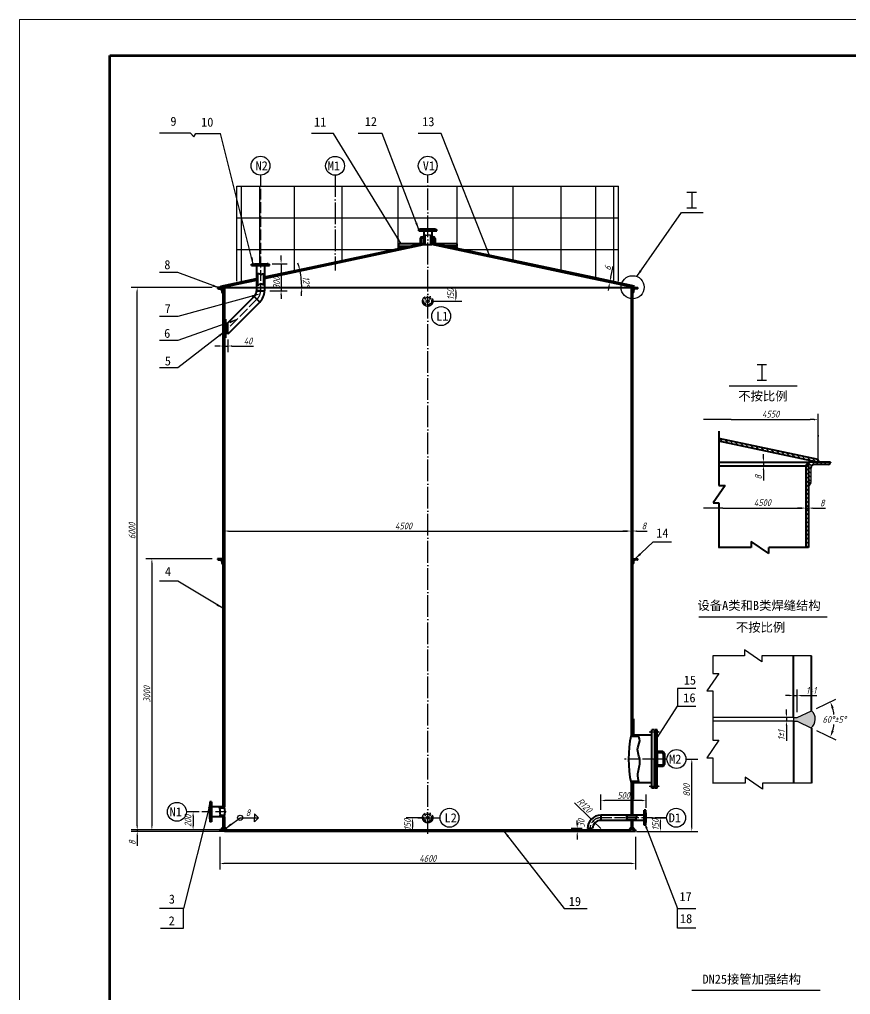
# Model space of a CAD drawing. Header units: millimetres. Extents: x -636 to 32964, y -4723 to 19037.
# Drawn here: x -636 to 8559, y 8249 to 19037 of the extents above; entities that cross this region are included whole.
import ezdxf

# ---------------------------------------------------------------- set-up
doc = ezdxf.new("R2010")
doc.units = ezdxf.units.MM
doc.header["$LTSCALE"] = 10
doc.linetypes.add('ACAD_ISO04W100', pattern=[30, 24, -3, 0, -3])
doc.linetypes.add('ACAD_ISO05W100', pattern=[33, 24, -3, 0, -3, 0, -3])
for name, color, linetype in [('双点画线', 6, 'ACAD_ISO05W100'), ('标注', 8, 'Continuous'), ('点画线', 1, 'ACAD_ISO04W100')]:
    doc.layers.add(name, color=color, linetype=linetype)
for name, color, linetype, lineweight in [('图纸内框', 6, 'Continuous', 90), ('图纸外框', 7, 'Continuous', 15), ('点划线', 1, 'ACAD_ISO04W100', 25), ('粗实线', 4, 'Continuous', 40)]:
    doc.layers.add(name, color=color, linetype=linetype, lineweight=lineweight)
doc.styles.add('GB', font='gbeitc.shx', dxfattribs={"bigfont": 'gbcbig.shx'})
doc.styles.get("Standard").update_dxf_attribs({"font": 'SimSun.ttf'})
doc.dimstyles.new('GB', dxfattribs={"dimscale": 30, "dimtxt": 2.5, "dimasz": 2.5, "dimexe": 2.25, "dimexo": 2, "dimtad": 1, "dimdec": 0, "dimtxsty": 'GB', "dimcen": 2.5, "dimadec": 0, "dimazin": 0, "dimtfac": 1, "dimtdec": 0, "dimtmove": 0, "dimatfit": 3, "dimfxl": 0, "dimarcsym": 0})
doc.dimstyles.new('GB$0', dxfattribs={"dimscale": 30, "dimtxt": 2.5, "dimasz": 1.5, "dimexe": 2.25, "dimexo": 2, "dimtad": 1, "dimdec": 0, "dimtxsty": 'GB', "dimcen": 2.5, "dimadec": 0, "dimazin": 0, "dimtfac": 1, "dimtdec": 0, "dimtmove": 0, "dimatfit": 3, "dimfxl": 0, "dimarcsym": 0})
doc.dimstyles.new('GB$2', dxfattribs={"dimscale": 30, "dimtxt": 2.5, "dimasz": 2.5, "dimexe": 2.25, "dimexo": 2, "dimtad": 1, "dimtih": 1, "dimtoh": 1, "dimdec": 0, "dimtxsty": 'GB', "dimcen": 2.5, "dimadec": 0, "dimazin": 0, "dimtfac": 1, "dimtdec": 0, "dimtmove": 0, "dimatfit": 3, "dimfxl": 0, "dimarcsym": 0})
pattern_1 = [(135, (7274.59, -447.316), (-22.45064, -22.45064), [])]

# ---------------------------------------------------------------- blocks, each defined once
blk = doc.blocks.new('*D13')
at = {"layer": 'Defpoints', "color": 0}
for p in [(7968, 11556), (7928, 11312), (7968, 11312)]:
    blk.add_point(p, dxfattribs=at)
at = {"layer": '标注', "color": 0, "lineweight": -2}
for p, q in [((7883, 11556), (7838, 11556)), ((7928, 11372), (7928, 11624)), ((7928, 11556), (7968, 11556)), ((7968, 11372), (7968, 11624)), ((8013, 11556), (8188, 11556))]:
    blk.add_line(p, q, dxfattribs=at)
at = {"layer": '标注', "color": 0}
for points in [[(7883, 11564), (7883, 11549), (7928, 11556)], [(8013, 11564), (8013, 11549), (7968, 11556)]]:
    blk.add_solid(points, dxfattribs=at)
at = {"layer": '标注', "color": 0, "insert": (8123, 11613), "char_height": 75, "attachment_point": 5, "style": 'GB'}
blk.add_mtext('1+1', dxfattribs=at)
blk = doc.blocks.new('*D14')
at = {"layer": 'Defpoints', "color": 0}
for p in [(7850, 11272), (7928, 11312), (7928, 11272)]:
    blk.add_point(p, dxfattribs=at)
at = {"layer": '标注', "color": 0, "lineweight": -2}
for p, q in [((7850, 11357), (7850, 11402)), ((7868, 11312), (7782, 11312)), ((7868, 11272), (7782, 11272)), ((7850, 11312), (7850, 11272)), ((7850, 11227), (7850, 11054))]:
    blk.add_line(p, q, dxfattribs=at)
at = {"layer": '标注', "color": 0}
for points in [[(7842, 11357), (7857, 11357), (7850, 11312)], [(7842, 11227), (7857, 11227), (7850, 11272)]]:
    blk.add_solid(points, dxfattribs=at)
at = {"layer": '标注', "color": 0, "insert": (7793, 11118), "char_height": 75, "attachment_point": 5, "rotation": 90, "style": 'GB'}
blk.add_mtext('1%%P1', dxfattribs=at)
blk = doc.blocks.new('*D15')
at = {"layer": 'Defpoints', "color": 0}
for p in [(8128, 11388), (7968, 11312), (7968, 11272), (8375, 11225), (8128, 11196)]:
    blk.add_point(p, dxfattribs=at)
at = {"layer": '标注', "color": 0, "lineweight": -2}
for p, q in [((8182, 11414), (8397, 11516)), ((8182, 11170), (8397, 11068))]:
    blk.add_line(p, q, dxfattribs=at)
for start, end in [(7.1258, 15.9786), (344.0214, 352.8742)]:
    blk.add_arc((7926, 11292), 453, start, end, dxfattribs=at)
at = {"layer": '标注', "color": 0}
for points in [[(8350, 11413), (8374, 11422), (8336, 11487)], [(8374, 11163), (8350, 11172), (8336, 11097)]]:
    blk.add_solid(points, dxfattribs=at)
at = {"layer": '标注', "color": 0, "insert": (8380, 11292), "char_height": 75, "attachment_point": 5, "style": 'GB'}
blk.add_mtext('60%%d%%p5%%D', dxfattribs=at)
blk = doc.blocks.new('*D16')
at = {"layer": 'Defpoints', "color": 0}
for p in [(8064, 13632), (8064, 13631), (8096, 13632)]:
    blk.add_point(p, dxfattribs=at)
at = {"layer": '标注', "color": 0, "lineweight": -2}
for p, q in [((8019, 13631), (7974, 13631)), ((8064, 13631), (8096, 13631)), ((8141, 13631), (8282, 13631)), ((8064, 13572), (8064, 13563)), ((8096, 13572), (8096, 13563))]:
    blk.add_line(p, q, dxfattribs=at)
at = {"layer": '标注', "color": 0}
for points in [[(8019, 13638), (8019, 13623), (8064, 13631)], [(8141, 13638), (8141, 13623), (8096, 13631)]]:
    blk.add_solid(points, dxfattribs=at)
at = {"layer": '标注', "color": 0, "insert": (8246, 13687), "char_height": 75, "attachment_point": 5, "style": 'GB'}
blk.add_mtext('8', dxfattribs=at)
blk = doc.blocks.new('*D17')
at = {"layer": 'Defpoints', "color": 0}
for p in [(7599, 14138), (7595, 14098), (7599, 14098)]:
    blk.add_point(p, dxfattribs=at)
at = {"layer": '标注', "color": 0, "lineweight": -2}
for p, q in [((7539, 14138), (7528, 14138)), ((7595, 14183), (7595, 14228)), ((7595, 14138), (7595, 14098)), ((7539, 14098), (7528, 14098)), ((7595, 14053), (7595, 13936))]:
    blk.add_line(p, q, dxfattribs=at)
at = {"layer": '标注', "color": 0}
for points in [[(7588, 14183), (7603, 14183), (7595, 14138)], [(7588, 14053), (7603, 14053), (7595, 14098)]]:
    blk.add_solid(points, dxfattribs=at)
at = {"layer": '标注', "color": 0, "insert": (7539, 13972), "char_height": 75, "attachment_point": 5, "rotation": 90, "style": 'GB'}
blk.add_mtext('8', dxfattribs=at)
blk = doc.blocks.new('*D21')
at = {"layer": 'Defpoints', "color": 0}
for p in [(3836, 16546), (2478, 16194), (1596, 16070), (1615, 16070), (6147, 16070)]:
    blk.add_point(p, dxfattribs=at)
at = {"layer": '标注', "color": 0, "lineweight": -2}
for start, end in [(14.8937, 17.7874), (0, 12), (354.2126, 357.1063)]:
    blk.add_arc((1596, 16070), 891, start, end, dxfattribs=at)
at = {"layer": '标注', "color": 0}
for points in [[(2464, 16301), (2450, 16297), (2467, 16255)], [(2478, 16025), (2493, 16025), (2487, 16070)]]:
    blk.add_solid(points, dxfattribs=at)
at = {"layer": '标注', "color": 0, "insert": (2537, 16137), "char_height": 75, "attachment_point": 5, "rotation": 274.0582, "style": 'GB'}
blk.add_mtext('12°', dxfattribs=at)
blk = doc.blocks.new('*D23')
at = {"layer": 'Defpoints', "color": 0}
for p in [(2098, 16335), (2075, 16035), (2258, 16035)]:
    blk.add_point(p, dxfattribs=at)
at = {"layer": '标注', "color": 0, "lineweight": -2}
for p, q in [((2258, 16380), (2258, 16425)), ((2158, 16335), (2326, 16335)), ((2258, 16335), (2258, 16035)), ((2135, 16035), (2326, 16035)), ((2258, 15990), (2258, 15945))]:
    blk.add_line(p, q, dxfattribs=at)
at = {"layer": '标注', "color": 0}
for points in [[(2251, 16380), (2266, 16380), (2258, 16335)], [(2251, 15990), (2266, 15990), (2258, 16035)]]:
    blk.add_solid(points, dxfattribs=at)
at = {"layer": '标注', "color": 0, "insert": (2208, 16122), "char_height": 75, "attachment_point": 5, "rotation": 90, "style": 'GB'}
blk.add_mtext('300', dxfattribs=at)
blk = doc.blocks.new('*D24')
at = {"layer": 'Defpoints', "color": 0}
for p in [(5895, 16128), (5895, 16128), (5898, 16143)]:
    blk.add_point(p, dxfattribs=at)
at = {"layer": '标注', "color": 0, "lineweight": -2}
for p, q in [((5907, 16187), (5933, 16309)), ((5836, 16140), (5829, 16142)), ((5840, 16156), (5832, 16158)), ((5885, 16084), (5876, 16040)), ((5895, 16128), (5898, 16143))]:
    blk.add_line(p, q, dxfattribs=at)
at = {"layer": '标注', "color": 0}
for points in [[(5900, 16189), (5915, 16186), (5898, 16143)], [(5878, 16085), (5893, 16082), (5895, 16128)]]:
    blk.add_solid(points, dxfattribs=at)
at = {"layer": '标注', "color": 0, "insert": (5871, 16287), "char_height": 75, "attachment_point": 5, "rotation": 78, "style": 'GB'}
blk.add_mtext('6', dxfattribs=at)
blk = doc.blocks.new('*D25')
at = {"layer": 'Defpoints', "color": 0}
for p in [(1670, 15556), (1615, 15435), (1615, 15424)]:
    blk.add_point(p, dxfattribs=at)
at = {"layer": '标注', "color": 0, "lineweight": -2}
for p, q in [((1670, 15496), (1670, 15357)), ((1570, 15424), (1525, 15424)), ((1615, 15424), (1670, 15424)), ((1615, 15375), (1615, 15357)), ((1715, 15424), (1952, 15424))]:
    blk.add_line(p, q, dxfattribs=at)
at = {"layer": '标注', "color": 0}
for points in [[(1570, 15432), (1570, 15417), (1615, 15424)], [(1715, 15432), (1715, 15417), (1670, 15424)]]:
    blk.add_solid(points, dxfattribs=at)
at = {"layer": '标注', "color": 0, "insert": (1892, 15480), "char_height": 75, "attachment_point": 5, "style": 'GB'}
blk.add_mtext('40', dxfattribs=at)
blk = doc.blocks.new('*D27')
at = {"layer": 'Defpoints', "color": 0}
for p in [(6131, 13377), (6131, 13330), (1631, 12644)]:
    blk.add_point(p, dxfattribs=at)
at = {"layer": '标注', "color": 0, "lineweight": -2}
for p, q in [((1631, 12704), (1631, 13444)), ((6131, 13390), (6131, 13444)), ((1676, 13377), (6086, 13377))]:
    blk.add_line(p, q, dxfattribs=at)
at = {"layer": '标注', "color": 0}
for points in [[(1676, 13384), (1676, 13369), (1631, 13377)], [(6086, 13384), (6086, 13369), (6131, 13377)]]:
    blk.add_solid(points, dxfattribs=at)
at = {"layer": '标注', "color": 0, "insert": (3612, 13433), "char_height": 75, "attachment_point": 5, "style": 'GB'}
blk.add_mtext('4500', dxfattribs=at)
blk = doc.blocks.new('*D28')
at = {"layer": 'Defpoints', "color": 0}
for p in [(6147, 13377), (6147, 13376), (6131, 13247)]:
    blk.add_point(p, dxfattribs=at)
at = {"layer": '标注', "color": 0, "lineweight": -2}
for p, q in [((6131, 13307), (6131, 13444)), ((6147, 13436), (6147, 13444)), ((6086, 13377), (6041, 13377)), ((6131, 13377), (6147, 13377)), ((6192, 13377), (6309, 13377))]:
    blk.add_line(p, q, dxfattribs=at)
at = {"layer": '标注', "color": 0}
for points in [[(6086, 13384), (6086, 13369), (6131, 13377)], [(6192, 13384), (6192, 13369), (6147, 13377)]]:
    blk.add_solid(points, dxfattribs=at)
at = {"layer": '标注', "color": 0, "insert": (6273, 13433), "char_height": 75, "attachment_point": 5, "style": 'GB'}
blk.add_mtext('8', dxfattribs=at)
blk = doc.blocks.new('*D29')
at = {"layer": 'Defpoints', "color": 0}
for p in [(3881, 16070), (3881, 15920), (4191, 15920)]:
    blk.add_point(p, dxfattribs=at)
at = {"layer": '标注', "color": 0, "lineweight": -2}
for p, q in [((3941, 16070), (4259, 16070)), ((4191, 16025), (4191, 15965)), ((3941, 15920), (4259, 15920))]:
    blk.add_line(p, q, dxfattribs=at)
at = {"layer": '标注', "color": 0}
for points in [[(4184, 16025), (4199, 16025), (4191, 16070)], [(4184, 15965), (4199, 15965), (4191, 15920)]]:
    blk.add_solid(points, dxfattribs=at)
at = {"layer": '标注', "color": 0, "insert": (4135, 15997), "char_height": 75, "attachment_point": 5, "rotation": 90, "style": 'GB'}
blk.add_mtext('150', dxfattribs=at)
blk = doc.blocks.new('*D31')
at = {"layer": 'Defpoints', "color": 0}
for p in [(5797, 10395), (6297, 10254), (5797, 10233)]:
    blk.add_point(p, dxfattribs=at)
at = {"layer": '标注', "color": 0, "lineweight": -2}
for p, q in [((5797, 10293), (5797, 10462)), ((6252, 10395), (5842, 10395)), ((6297, 10314), (6297, 10462))]:
    blk.add_line(p, q, dxfattribs=at)
at = {"layer": '标注', "color": 0}
for points in [[(5842, 10402), (5842, 10387), (5797, 10395)], [(6252, 10402), (6252, 10387), (6297, 10395)]]:
    blk.add_solid(points, dxfattribs=at)
at = {"layer": '标注', "color": 0, "insert": (6047, 10451), "char_height": 75, "attachment_point": 5, "style": 'GB'}
blk.add_mtext('500', dxfattribs=at)
blk = doc.blocks.new('*D32')
at = {"layer": 'Defpoints', "color": 0}
for p in [(5711, 10168), (5797, 10084)]:
    blk.add_point(p, dxfattribs=at)
at = {"layer": '标注', "color": 0, "lineweight": -2}
for p, q in [((5506, 10369), (5679, 10200)), ((5797, 10084), (5711, 10168))]:
    blk.add_line(p, q, dxfattribs=at)
at = {"layer": '标注', "color": 0}
blk.add_solid([(5684, 10205), (5674, 10194), (5711, 10168)], dxfattribs=at)
at = {"layer": '标注', "color": 0, "insert": (5616, 10340), "char_height": 75, "attachment_point": 5, "rotation": 315.6468, "style": 'GB'}
blk.add_mtext('R120', dxfattribs=at)
blk = doc.blocks.new('*D33')
at = {"layer": 'Defpoints', "color": 0}
for p in [(5535, 10054), (5648, 10084), (5648, 10054)]:
    blk.add_point(p, dxfattribs=at)
at = {"layer": '标注', "color": 0, "lineweight": -2}
for p, q in [((5535, 10129), (5535, 10174)), ((5588, 10084), (5467, 10084)), ((5588, 10054), (5467, 10054)), ((5535, 10084), (5535, 10054)), ((5535, 10009), (5535, 9964))]:
    blk.add_line(p, q, dxfattribs=at)
at = {"layer": '标注', "color": 0}
for points in [[(5527, 10129), (5542, 10129), (5535, 10084)], [(5527, 10009), (5542, 10009), (5535, 10054)]]:
    blk.add_solid(points, dxfattribs=at)
at = {"layer": '标注', "color": 0, "insert": (5579, 10144), "char_height": 75, "attachment_point": 5, "rotation": 90, "style": 'GB'}
blk.add_mtext('30', dxfattribs=at)
blk = doc.blocks.new('*D34')
at = {"layer": 'Defpoints', "color": 0}
for p in [(666, 16070), (1555, 16070), (1336, 10070)]:
    blk.add_point(p, dxfattribs=at)
at = {"layer": '标注', "color": 0, "lineweight": -2}
for p, q in [((1495, 16070), (598, 16070)), ((666, 10115), (666, 16025)), ((1276, 10070), (598, 10070))]:
    blk.add_line(p, q, dxfattribs=at)
at = {"layer": '标注', "color": 0}
for points in [[(658, 16025), (673, 16025), (666, 16070)], [(658, 10115), (673, 10115), (666, 10070)]]:
    blk.add_solid(points, dxfattribs=at)
at = {"layer": '标注', "color": 0, "insert": (609, 13379), "char_height": 75, "attachment_point": 5, "rotation": 90, "style": 'GB'}
blk.add_mtext('6000', dxfattribs=at)
blk = doc.blocks.new('*D35')
at = {"layer": 'Defpoints', "color": 0}
for p in [(667, 10054), (825, 10070), (1652, 10054)]:
    blk.add_point(p, dxfattribs=at)
at = {"layer": '标注', "color": 0, "lineweight": -2}
for p, q in [((667, 10115), (667, 10160)), ((765, 10070), (599, 10070)), ((1592, 10054), (599, 10054)), ((667, 10070), (667, 10054)), ((667, 10009), (667, 9892))]:
    blk.add_line(p, q, dxfattribs=at)
at = {"layer": '标注', "color": 0}
for points in [[(659, 10115), (674, 10115), (667, 10070)], [(659, 10009), (674, 10009), (667, 10054)]]:
    blk.add_solid(points, dxfattribs=at)
at = {"layer": '标注', "color": 0, "insert": (611, 9928), "char_height": 75, "attachment_point": 5, "rotation": 90, "style": 'GB'}
blk.add_mtext('8', dxfattribs=at)
blk = doc.blocks.new('*D36')
at = {"layer": 'Defpoints', "color": 0}
for p in [(6689, 10854), (6803, 10854), (6131, 10054)]:
    blk.add_point(p, dxfattribs=at)
at = {"layer": '标注', "color": 0, "lineweight": -2}
for p, q in [((6749, 10854), (6870, 10854)), ((6803, 10099), (6803, 10809)), ((6191, 10054), (6870, 10054))]:
    blk.add_line(p, q, dxfattribs=at)
at = {"layer": '标注', "color": 0}
for points in [[(6795, 10809), (6810, 10809), (6803, 10854)], [(6795, 10099), (6810, 10099), (6803, 10054)]]:
    blk.add_solid(points, dxfattribs=at)
at = {"layer": '标注', "color": 0, "insert": (6746, 10509), "char_height": 75, "attachment_point": 5, "rotation": 90, "style": 'GB'}
blk.add_mtext('800', dxfattribs=at)
blk = doc.blocks.new('*D37')
at = {"layer": 'Defpoints', "color": 0}
for p in [(1581, 10054), (6181, 10054), (1581, 9698)]:
    blk.add_point(p, dxfattribs=at)
at = {"layer": '标注', "color": 0, "lineweight": -2}
for p, q in [((1581, 9994), (1581, 9630)), ((6181, 9994), (6181, 9630)), ((6136, 9698), (1626, 9698))]:
    blk.add_line(p, q, dxfattribs=at)
at = {"layer": '标注', "color": 0}
for points in [[(1626, 9705), (1626, 9690), (1581, 9698)], [(6136, 9705), (6136, 9690), (6181, 9698)]]:
    blk.add_solid(points, dxfattribs=at)
at = {"layer": '标注', "color": 0, "insert": (3881, 9754), "char_height": 75, "attachment_point": 5, "style": 'GB'}
blk.add_mtext('4600', dxfattribs=at)
blk = doc.blocks.new('*D38')
at = {"layer": 'Defpoints', "color": 0}
for p in [(3881, 10204), (3712, 10054), (3785, 10054)]:
    blk.add_point(p, dxfattribs=at)
at = {"layer": '标注', "color": 0, "lineweight": -2}
for p, q in [((3821, 10204), (3644, 10204)), ((3712, 10159), (3712, 10099)), ((3725, 10054), (3644, 10054))]:
    blk.add_line(p, q, dxfattribs=at)
at = {"layer": '标注', "color": 0}
for points in [[(3704, 10159), (3719, 10159), (3712, 10204)], [(3704, 10099), (3719, 10099), (3712, 10054)]]:
    blk.add_solid(points, dxfattribs=at)
at = {"layer": '标注', "color": 0, "insert": (3656, 10129), "char_height": 75, "attachment_point": 5, "rotation": 90, "style": 'GB'}
blk.add_mtext('150', dxfattribs=at)
blk = doc.blocks.new('*D39')
at = {"layer": 'Defpoints', "color": 0}
for p in [(1345, 10270), (1285, 10070), (1715, 10070)]:
    blk.add_point(p, dxfattribs=at)
at = {"layer": '标注', "color": 0, "lineweight": -2}
for p, q in [((1285, 10270), (1217, 10270)), ((1285, 10225), (1285, 10115)), ((1655, 10070), (1217, 10070))]:
    blk.add_line(p, q, dxfattribs=at)
at = {"layer": '标注', "color": 0}
for points in [[(1277, 10225), (1292, 10225), (1285, 10270)], [(1277, 10115), (1292, 10115), (1285, 10070)]]:
    blk.add_solid(points, dxfattribs=at)
at = {"layer": '标注', "color": 0, "insert": (1228, 10170), "char_height": 75, "attachment_point": 5, "rotation": 90, "style": 'GB'}
blk.add_mtext('200', dxfattribs=at)
blk = doc.blocks.new('*D46')
at = {"layer": 'Defpoints', "color": 0}
for p in [(6297, 10204), (6457, 10204), (6181, 10054)]:
    blk.add_point(p, dxfattribs=at)
at = {"layer": '标注', "color": 0, "lineweight": -2}
for p, q in [((6357, 10204), (6524, 10204)), ((6457, 10099), (6457, 10159)), ((6241, 10054), (6524, 10054))]:
    blk.add_line(p, q, dxfattribs=at)
at = {"layer": '标注', "color": 0}
for points in [[(6449, 10159), (6464, 10159), (6457, 10204)], [(6449, 10099), (6464, 10099), (6457, 10054)]]:
    blk.add_solid(points, dxfattribs=at)
at = {"layer": '标注', "color": 0, "insert": (6400, 10129), "char_height": 75, "attachment_point": 5, "rotation": 90, "style": 'GB'}
blk.add_mtext('150', dxfattribs=at)
blk = doc.blocks.new('*D47')
at = {"layer": 'Defpoints', "color": 0}
for p in [(1555, 13070), (829, 10070), (893, 10070)]:
    blk.add_point(p, dxfattribs=at)
at = {"layer": '标注', "color": 0, "lineweight": -2}
for p, q in [((1495, 13070), (761, 13070)), ((829, 13025), (829, 10115)), ((833, 10070), (761, 10070))]:
    blk.add_line(p, q, dxfattribs=at)
at = {"layer": '标注', "color": 0}
for points in [[(821, 13025), (836, 13025), (829, 13070)], [(821, 10115), (836, 10115), (829, 10070)]]:
    blk.add_solid(points, dxfattribs=at)
at = {"layer": '标注', "color": 0, "insert": (773, 11570), "char_height": 75, "attachment_point": 5, "rotation": 90, "style": 'GB'}
blk.add_mtext('3000', dxfattribs=at)

msp = doc.modelspace()

# ---------------------------------------------------------------- hatches: boundary and pattern name
at = {"layer": '标注'}
h = msp.add_hatch(dxfattribs=at)
h.set_pattern_fill('ANSI31', color=256, scale=10, angle=90, style=0)
h.set_pattern_definition(pattern_1)
h.paths.add_polyline_path([(7103, 14402.6), (7103, 14369.9), (8194.3, 14137.9), (8200.9, 14169.2)])
for points in [[(8095.9, 14137.9), (8063.9, 14097.9), (8095.9, 14097.9)], [(8200.9, 14169.2), (8194.3, 14137.9), (8214.6, 14137.9)], [(8116.3, 13906.5, -0.2452019), (8099.9, 13897.9), (8095.9, 13897.9), (8095.9, 13870.2)], [(8128.2, 11388.5), (7968.2, 11312.3), (7928.2, 11312.3), (7928.2, 11272.3), (7968.2, 11272.3), (8124.1, 11198, 0.4502511)]]:
    msp.add_hatch(color=256, dxfattribs=at).paths.add_polyline_path(points)
h = msp.add_hatch(dxfattribs=at)
h.set_pattern_fill('ANSI31', color=256, scale=10, angle=90, style=0)
h.set_pattern_definition(pattern_1)
h.paths.add_polyline_path([(8335.9, 14133.9), (8335.9, 14137.9), (8095.9, 14137.9), (8095.9, 13897.9), (8099.9, 13897.9, 0.4142136), (8119.9, 13917.9), (8119.9, 14073.9, -0.4142136), (8159.9, 14113.9), (8315.9, 14113.9, 0.4142136)])
h = msp.add_hatch(dxfattribs=at)
h.set_pattern_fill('ANSI31', color=256, scale=10, angle=90, style=0)
h.set_pattern_definition(pattern_1)
h.paths.add_polyline_path([(8095.9, 14097.9), (8063.9, 14097.9), (8063.9, 13195.3), (8095.9, 13195.3)])
h = msp.add_hatch(color=256, dxfattribs=at)
h.paths.add_polyline_path([(6146.8, 10100.3), (6172.5, 10070.2), (6146.8, 10070.2)])
h.paths.add_polyline_path([(6130.8, 10100.3), (6130.8, 10070.2), (6105.1, 10070.2)])
h.paths.add_polyline_path([(1630.8, 10100.3), (1656.5, 10070.2), (1630.8, 10070.2)])
h.paths.add_polyline_path([(1614.8, 10100.3), (1614.8, 10070.2), (1589.1, 10070.2)])

# ---------------------------------------------------------------- linework, layer by layer
at = {"layer": '双点画线'}
for centre in [(3880.8, 15920.2), (3880.8, 10204.2)]:
    msp.add_circle(centre, 57.5, dxfattribs=at)
at = {"layer": '双点画线', "ltscale": 0.25}
for centre in [(3880.8, 15920.2), (3880.8, 10204.2)]:
    msp.add_circle(centre, 42.5, dxfattribs=at)
at = {"layer": '图纸内框'}
for p, q in [((363.9, -4322.7), (363.9, 18637.3)), ((363.9, 18637.3), (15763.9, 18637.3))]:
    msp.add_line(p, q, dxfattribs=at)
at = {"layer": '图纸外框'}
for p, q in [((-636.1, -4722.7), (-636.1, 19037.3)), ((-636.1, 19037.3), (16163.9, 19037.3))]:
    msp.add_line(p, q, dxfattribs=at)
at = {"layer": '标注'}
for p, q in [((1255.8, 17781.3), (914.5, 17781.3)), ((1255.8, 17781.3), (1291.2, 17738.4)), ((1291.2, 17738.4), (1316.1, 17777.2)), ((1316.1, 17777.2), (1587.1, 17777.2)), ((1768.6, 17191.5), (5993, 17191.5)), ((1768.6, 16141.5), (1768.6, 17191.5)), ((1819.7, 16141.5), (1819.7, 17191.5)), ((2021.5, 16335.4), (2021.5, 17191.5)), ((2405.3, 16258.6), (2405.3, 17191.5)), ((2933.5, 16370.9), (2933.5, 17191.5)), ((3554.5, 16502.9), (3554.5, 17191.5)), ((4207.1, 16502.9), (4207.1, 17191.5)), ((4828.1, 16370.9), (4828.1, 17191.5)), ((5356.3, 16258.6), (5356.3, 17191.5)), ((5740.1, 16177), (5740.1, 17191.5)), ((5941.9, 16141.5), (5941.9, 17191.5)), ((5993, 16141.5), (5993, 17191.5)), ((6749.4, 17127.8), (6854.2, 17127.8)), ((6801.8, 17127.8), (6801.8, 16953.8)), ((6749.4, 16953.8), (6854.2, 16953.8)), ((1768.6, 16841.5), (5993, 16841.5)), ((1768.6, 16491.5), (3120.5, 16491.5)), ((3120.5, 16491.5), (3501.1, 16491.5)), ((4260.5, 16491.5), (5993, 16491.5)), ((3860.4, 15899.9), (3842.8, 15882.2)), ((3860.5, 15940.5), (3842.9, 15958.2)), ((3901.1, 15940.5), (3918.8, 15958.1)), ((3901.1, 15899.8), (3918.7, 15882.2)), ((7525.2, 15219.5), (7630, 15219.5)), ((7577.6, 15219.5), (7577.6, 15045.5)), ((7525.2, 15045.5), (7630, 15045.5)), ((7218.1, 14985.1), (7967.8, 14985.1)), ((8200.9, 14169.2), (8200.9, 14673.2)), ((7240, 14609.3), (6933.8, 14609.3)), ((7240, 14609.3), (8110.9, 14609.3)), ((8155.9, 14609.3), (8110.9, 14609.3)), ((8200.9, 14438.9), (8200.9, 14423.1)), ((8200.9, 14169.2), (8214.6, 14137.9)), ((8119.9, 14073.9), (8119.9, 13917.9)), ((8118.2, 13909.9), (8095.9, 13870.2)), ((7148, 13630.5), (6933.8, 13630.5)), ((7148, 13630.5), (8018.9, 13630.5)), ((8063.9, 13501.4), (8063.9, 13537.3)), ((6879.4, 12425.9), (8299.3, 12425.9)), ((7385.5, 11996.9), (7035.2, 11996.9)), ((7035.2, 11996.9), (7035.2, 11801.8)), ((7035.2, 11996.9), (7035.2, 11801.8)), ((7578.7, 11929.2), (7385.5, 12061.5)), ((7385.5, 12061.5), (7385.5, 11996.9)), ((8128.2, 11996.9), (7578.7, 11996.9)), ((7578.7, 11996.9), (7578.7, 11929.2)), ((7102.9, 11801.8), (6970.6, 11608.6)), ((7035.2, 11801.8), (7102.9, 11801.8)), ((6847.1, 11633.5), (6644.4, 11633.5)), ((6644.4, 11633.5), (6644.4, 11438.4)), ((6970.6, 11608.6), (7035.2, 11608.6)), ((7035.2, 11608.6), (7035.2, 11265.1)), ((6420.6, 11090), (6644.4, 11438.4)), ((6644.4, 11438.4), (6847.1, 11438.4)), ((7035.2, 11523.2), (7035.2, 11273)), ((7968.2, 11312.3), (8128.2, 11388.5)), ((7928.2, 11312.3), (7035.2, 11312.3)), ((7928.2, 11272.3), (7035.2, 11272.3)), ((7035.2, 11265.1), (7035.2, 11061.2)), ((7928.2, 11312.3), (7968.2, 11312.3)), ((7928.2, 11312.3), (7928.2, 11272.3)), ((7928.2, 11272.3), (7968.2, 11272.3)), ((7968.2, 11272.3), (8128.2, 11196.1)), ((7102.9, 11061.2), (6970.6, 10868.1)), ((7035.2, 11079.8), (7035.2, 11061.2)), ((7035.2, 11061.2), (7102.9, 11061.2)), ((6970.6, 10868.1), (7035.2, 10868.1)), ((7035.2, 10868.1), (7035.2, 10587.7)), ((7393.3, 10587.7), (7031.4, 10587.7)), ((7586.5, 10520.1), (7393.3, 10652.3)), ((7393.3, 10652.3), (7393.3, 10587.7)), ((8028.2, 10587.7), (7586.5, 10587.7)), ((7586.5, 10587.7), (7586.5, 10520.1)), ((8128.2, 10587.7), (7928.2, 10587.7)), ((2006.6, 10204.3), (1962.5, 10248.7)), ((1962.5, 10248.7), (1962.5, 10204.3)), ((2006.6, 10204.3), (1962.5, 10159.9)), ((1962.5, 10159.9), (1962.5, 10204.3)), ((3860.4, 10183.9), (3842.8, 10166.2)), ((3860.5, 10224.5), (3842.9, 10242.2)), ((3901.1, 10224.5), (3918.8, 10242.1)), ((3901.1, 10183.8), (3918.7, 10166.2)), ((6180.8, 10070.2), (6146.8, 10070.2)), ((1176.8, 9199.7), (914.5, 9199.7)), ((1176.8, 8982.8), (1176.8, 9199.7)), ((6644.4, 8982.8), (6644.4, 9199.7)), ((925.5, 8982.8), (1176.8, 8982.8)), ((6847.1, 8982.8), (6644.4, 8982.8)), ((6804.6, 8295.5), (8224.5, 8295.5))]:
    msp.add_line(p, q, dxfattribs=at)
for centre, radius in [((2030.8, 17419.5), 104.7), ((2855.5, 17418.2), 104.7), ((3880.8, 17419.5), 104.7), ((6147.9, 16074.3), 128.2), ((3880.8, 15920.2), 16.5), ((4029.4, 15755.6), 104.7), ((6632.8, 10854), 104.7), ((1105.6, 10270.2), 104.7), ((4122.1, 10204.2), 104.7), ((6628.8, 10204.5), 104.7), ((1806, 10204.3), 28.7), ((3880.8, 10204.2), 16.5)]:
    msp.add_circle(centre, radius, dxfattribs=at)
msp.add_arc((8041.8, 11295), 127.2, 310.30608, 47.26491, dxfattribs=at)
msp.add_spline([(3836.3, 16652), (3848.3, 16655.1), (3880.8, 16650.4), (3902.6, 16656.1), (3913.3, 16651.6), (3925.3, 16655.9)], degree=3, dxfattribs=at)
msp.add_solid([(8155.9, 14616.8), (8155.9, 14601.8), (8200.9, 14609.3)], dxfattribs=at)
at = {"layer": '点划线', "ltscale": 0.5}
for p, q in [((2030.6, 17314.8), (2030.8, 16035.4)), ((1991.7, 15941.1), (1669.6, 15619)), ((6332.4, 11154), (6440.6, 11154)), ((6528.1, 10854), (6059.6, 10854)), ((6332.4, 10554), (6440.6, 10554)), ((1650.8, 10270.2), (1210.3, 10270.2)), ((6517.8, 10204.6), (5796.8, 10204.2))]:
    msp.add_line(p, q, dxfattribs=at)
at = {"layer": '点划线'}
for p, q in [((2855.5, 17313.6), (2855.5, 16261.4)), ((3880.8, 10025.9), (3880.8, 17314.8)), ((1950.8, 16307.9), (1950.8, 16343.3)), ((2110.8, 16307.9), (2110.8, 16343.3))]:
    msp.add_line(p, q, dxfattribs=at)
at = {"layer": '点划线', "ltscale": 0.5}
for centre, radius, start, end in [((1897.3, 16035.4), 133.5, 315, 0), ((5796.8, 10084.2), 120, 90, 180)]:
    msp.add_arc(centre, radius, start, end, dxfattribs=at)
at = {"layer": '点画线'}
msp.add_line((3769.9, 10204.2), (4017.4, 10204.2), dxfattribs=at)
at = {"layer": '粗实线'}
for p, q in [((3800.8, 16691.7), (3800.8, 16727)), ((3960.8, 16691.7), (3960.8, 16727)), ((3780.8, 16715.2), (3809.8, 16715.2)), ((3780.8, 16699.2), (3780.8, 16715.2)), ((3780.8, 16699.2), (3980.8, 16699.2)), ((3809.8, 16715.2), (3813.8, 16719.2)), ((3809.8, 16715.2), (3951.8, 16715.2)), ((3813.8, 16719.2), (3947.8, 16719.2)), ((3819, 16633.8), (3836.3, 16633.8)), ((3823.5, 16619.8), (3836.3, 16619.8)), ((3836.3, 16699.2), (3836.3, 16546.4)), ((3836.3, 16699.2), (3925.3, 16699.2)), ((3848.3, 16655.1), (3848.3, 16546.4)), ((3913.3, 16651.6), (3913.3, 16546.4)), ((3925.3, 16699.2), (3925.3, 16546.4)), ((3925.3, 16633.8), (3942.6, 16633.8)), ((3925.3, 16619.8), (3941.6, 16619.8)), ((3951.8, 16715.2), (3947.8, 16719.2)), ((3951.8, 16715.2), (3980.8, 16715.2)), ((3980.8, 16699.2), (3980.8, 16715.2)), ((2075.3, 16172.1), (3836.3, 16546.4)), ((2590.5, 16298), (3836.3, 16562.8)), ((3437.8, 16478.1), (3836.3, 16562.8)), ((3794.1, 16553.8), (3558.3, 16553.8)), ((3558.3, 16553.8), (3558.3, 16529.8)), ((3558.3, 16529.8), (3681.2, 16529.8)), ((3558.3, 16522.8), (3648.2, 16522.8)), ((3558.3, 16522.8), (3558.3, 16503.7)), ((3599.3, 16529.8), (3599.3, 16522.8)), ((3599.3, 16529.8), (3599.3, 16522.8)), ((3799, 16613.8), (3799, 16553.8)), ((3813, 16609.3), (3813, 16557.8)), ((3836.3, 16546.4), (3925.3, 16546.4)), ((4641.1, 16410.6), (3925.3, 16562.8)), ((4323.6, 16478.1), (3925.3, 16562.8)), ((5702.3, 16168.7), (3925.3, 16546.4)), ((3948.6, 16612.3), (3948.6, 16557.8)), ((3962.6, 16613.8), (3962.6, 16553.8)), ((4203.3, 16553.8), (3967.5, 16553.8)), ((4203.3, 16529.8), (4080.4, 16529.8)), ((4203.3, 16522.8), (4113.4, 16522.8)), ((4162.3, 16529.8), (4162.3, 16522.8)), ((4203.3, 16553.8), (4203.3, 16529.8)), ((4203.3, 16522.8), (4203.3, 16503.7)), ((5702.3, 16185.1), (4641.1, 16410.6)), ((1930.8, 16331.4), (1959.8, 16331.4)), ((1930.8, 16315.4), (1930.8, 16331.4)), ((1930.8, 16315.4), (2130.8, 16315.4)), ((1959.8, 16331.4), (1963.8, 16335.4)), ((1959.8, 16331.4), (2101.8, 16331.4)), ((1963.8, 16335.4), (2097.8, 16335.4)), ((1986.3, 16315.4), (1986.3, 16035.4)), ((1986.3, 16315.4), (2075.3, 16315.4)), ((2075.3, 16315.4), (2075.3, 16035.4)), ((2075.3, 16188.5), (2590.5, 16298)), ((2101.8, 16331.4), (2097.8, 16335.4)), ((2101.8, 16331.4), (2130.8, 16331.4)), ((2130.8, 16315.4), (2130.8, 16331.4)), ((1996.3, 16224.2), (1996.3, 16105.1)), ((2065.3, 16224.3), (2065.3, 16105)), ((6169.1, 16085.8), (5702.3, 16185.1)), ((1592.5, 16085.8), (1986.3, 16169.5)), ((1595.8, 16070.2), (1592.5, 16085.8)), ((1595.8, 16070.2), (1986.3, 16153.2)), ((6165.8, 16070.2), (5702.3, 16168.7)), ((6165.8, 16070.2), (6169.1, 16085.8)), ((1614.8, 16070.2), (1554.8, 16070.2)), ((1564.8, 16058.2), (1582.8, 16058.2)), ((1580.8, 16070.2), (6130.8, 16070.2)), ((1602.8, 16038.2), (1602.8, 16020.2)), ((1614.8, 16070.2), (1986.3, 16070.2)), ((1614.8, 16070.2), (1614.8, 15950.2)), ((1614.8, 16070.2), (1614.8, 16010.2)), ((1614.8, 16010.4), (1614.8, 10589)), ((1630.8, 16070.2), (1630.8, 10589)), ((1960.1, 15972.6), (1669.6, 15682)), ((1960.1, 15972.6), (2023.2, 15909.6)), ((2023.2, 15909.6), (1960.2, 15972.5)), ((1986.3, 16035.4), (2075.3, 16035.4)), ((2030.8, 16035.4), (1986.3, 16035.4)), ((2075.3, 16070.2), (5702.3, 16070.2)), ((5759.3, 16070.2), (6146.8, 16070.2)), ((6130.8, 16070.2), (6130.8, 11119)), ((6146.8, 16070.2), (6146.8, 11119)), ((6146.8, 16070.2), (6146.8, 15950.2)), ((6146.8, 16070.2), (6206.8, 16070.2)), ((6146.8, 16070.2), (6146.8, 16010.2)), ((6158.8, 16038.2), (6158.8, 16020.2)), ((6196.8, 16058.2), (6178.8, 16058.2)), ((2023.2, 15909.6), (1669.6, 15556)), ((1630.8, 15722.6), (1642.8, 15722.6)), ((1642.8, 15722.6), (1642.8, 15515.4)), ((1669.6, 15556), (1669.6, 15682)), ((1630.8, 15515.4), (1642.8, 15515.4)), ((7103, 14481.1), (7103, 14130.8)), ((8200.9, 14169.2), (7103, 14402.6)), ((8194.3, 14137.9), (7103, 14369.9)), ((7103, 14137.9), (8095.9, 14137.9)), ((8095.9, 14137.9), (8063.9, 14097.9)), ((8095.9, 14137.9), (8095.9, 13195.3)), ((8335.9, 14137.9), (8095.9, 14137.9)), ((8095.9, 14137.9), (8095.9, 13897.9)), ((8194.3, 14137.9), (8200.9, 14169.2)), ((8335.9, 14137.9), (8335.9, 14133.9)), ((7103, 14130.8), (7103, 13880.6)), ((7103, 14097.9), (8063.9, 14097.9)), ((8063.9, 14097.9), (8063.9, 13195.3)), ((8063.9, 14097.9), (8095.9, 14097.9)), ((8315.9, 14113.9), (8159.9, 14113.9)), ((7170.6, 13880.6), (7038.4, 13687.4)), ((7103, 13880.6), (7170.6, 13880.6)), ((8095.9, 13897.9), (8099.9, 13897.9)), ((7038.4, 13687.4), (7103, 13687.4)), ((7103, 13687.4), (7103, 13195.3)), ((7461, 13195.3), (7099.1, 13195.3)), ((7654.2, 13127.7), (7461, 13259.9)), ((7461, 13259.9), (7461, 13195.3)), ((8095.9, 13195.3), (7654.2, 13195.3)), ((7654.2, 13127.7), (7654.2, 13195.3)), ((1614.8, 13070.2), (1554.8, 13070.2)), ((1564.8, 13058.2), (1582.8, 13058.2)), ((1614.8, 13070.2), (1614.8, 13010.2)), ((6146.8, 13070.2), (6206.8, 13070.2)), ((6146.8, 13070.2), (6146.8, 13010.2)), ((6196.8, 13058.2), (6178.8, 13058.2)), ((1602.8, 13038.2), (1602.8, 13020.2)), ((6158.8, 13038.2), (6158.8, 13020.2)), ((7928.2, 11312.3), (7928.2, 11996.9)), ((8128.2, 11388.5), (8128.2, 11996.9)), ((6146.8, 11299.3), (6159.5, 11299.3)), ((6159.5, 11299.3), (6159.5, 11119)), ((7928.2, 11272.3), (7928.2, 10587.7)), ((6359.6, 11119), (6130.8, 11119)), ((6343.1, 11156.9), (6348.8, 11151.2)), ((6343.1, 11151.2), (6348.8, 11156.9)), ((6359.6, 10531.5), (6359.6, 11176.5)), ((6389.6, 11176.5), (6359.6, 11176.5)), ((6389.6, 11176.5), (6389.6, 10854)), ((6396.6, 11135.6), (6389.6, 11135.6)), ((6396.6, 11135.6), (6389.6, 11135.6)), ((6396.6, 11176.5), (6396.6, 10854)), ((6420.6, 11176.5), (6396.6, 11176.5)), ((6420.6, 10854), (6420.6, 11176.5)), ((6432.3, 11156.9), (6438, 11151.2)), ((6432.3, 11151.2), (6438, 11156.9)), ((8128.2, 11196.1), (8128.2, 10587.7)), ((6209.5, 11103), (6127.5, 11103)), ((6480.6, 10935.9), (6420.6, 10935.9)), ((6420.6, 10935.9), (6420.6, 10772.2)), ((6476.1, 10921.9), (6420.6, 10921.9)), ((6486.6, 10911.4), (6486.6, 10793.2)), ((6500.6, 10915.9), (6500.6, 10792.2)), ((6389.6, 10531.5), (6389.6, 10854)), ((6396.6, 10531.5), (6396.6, 10854)), ((6420.6, 10531.5), (6420.6, 10854)), ((6479.1, 10786.2), (6420.6, 10786.2)), ((6480.6, 10772.2), (6420.6, 10772.2)), ((1614.8, 10589), (1614.8, 10324.2)), ((1630.8, 10589), (1630.8, 10324.2)), ((6215.6, 10605), (6127.5, 10605)), ((6359.6, 10589), (6130.8, 10589)), ((6130.8, 10589), (6130.8, 10232.7)), ((6130.8, 10589), (6130.8, 10324.2)), ((6146.8, 10589), (6146.8, 10232.7)), ((6146.8, 10589), (6146.8, 10324.2)), ((6159.5, 10408.7), (6159.5, 10589)), ((6343.1, 10551.2), (6348.8, 10556.9)), ((6343.1, 10556.9), (6348.8, 10551.2)), ((6389.6, 10531.5), (6359.6, 10531.5)), ((6396.6, 10572.5), (6389.6, 10572.5)), ((6420.6, 10531.5), (6396.6, 10531.5)), ((6432.3, 10551.2), (6438, 10556.9)), ((6432.3, 10556.9), (6438, 10551.2)), ((1492.7, 10360.2), (1462.5, 10360.2)), ((1486.8, 10380.2), (1468.8, 10380.2)), ((1468.8, 10380.2), (1468.8, 10351.2)), ((1486.8, 10380.2), (1486.8, 10160.2)), ((6146.8, 10408.7), (6159.5, 10408.7)), ((1468.8, 10351.2), (1464.8, 10347.2)), ((1464.8, 10347.2), (1464.8, 10193.2)), ((1464.8, 10324.2), (1464.8, 10216.2)), ((1468.8, 10351.2), (1468.8, 10189.2)), ((1630.8, 10324.2), (1486.8, 10324.2)), ((1633.9, 10312.2), (1577.2, 10312.2)), ((6298.3, 10266.7), (6271, 10266.7)), ((6276.8, 10121.7), (6276.8, 10286.7)), ((6292.8, 10286.7), (6276.8, 10286.7)), ((6292.8, 10257.7), (6292.8, 10286.7)), ((6292.8, 10257.7), (6296.8, 10253.7)), ((6292.8, 10257.7), (6292.8, 10150.7)), ((6296.8, 10154.7), (6296.8, 10253.7)), ((1492.7, 10180.2), (1462.5, 10180.2)), ((1464.8, 10193.2), (1468.8, 10189.2)), ((1468.8, 10189.2), (1468.8, 10160.2)), ((1486.8, 10160.2), (1468.8, 10160.2)), ((1630.8, 10216.2), (1486.8, 10216.2)), ((1633.9, 10228.2), (1581.6, 10228.2)), ((1614.8, 10216.2), (1614.8, 10070.2)), ((1630.8, 10216.2), (1630.8, 10070.2)), ((6276.8, 10232.7), (5796.8, 10232.7)), ((5796.8, 10232.7), (5796.8, 10175.7)), ((6276.8, 10175.7), (5796.8, 10175.7)), ((6188.1, 10225.7), (6079.9, 10225.7)), ((6186.6, 10182.7), (6081.4, 10182.7)), ((6130.8, 10175.7), (6130.8, 10070.2)), ((6146.8, 10175.7), (6146.8, 10070.2)), ((6296.4, 10141.7), (6271.6, 10141.7)), ((6276.8, 10232.7), (6276.8, 10175.7)), ((6276.8, 10175.7), (6276.8, 10232.7)), ((6292.8, 10150.7), (6296.8, 10154.7)), ((6292.8, 10121.7), (6292.8, 10150.7)), ((1630.8, 10070.2), (1580.8, 10070.2)), ((1580.8, 10070.2), (1580.8, 10054.2)), ((1580.8, 10070.2), (6130.8, 10070.2)), ((1630.8, 10054.2), (1580.8, 10054.2)), ((1589.1, 10070.2), (1614.8, 10100.3)), ((1656.5, 10070.2), (1630.8, 10100.3)), ((1630.8, 10054.2), (6130.8, 10054.2)), ((5705.3, 10084.2), (5648.3, 10084.2)), ((6105.1, 10070.2), (6130.8, 10100.3)), ((6130.8, 10054.2), (6180.8, 10054.2)), ((6172.5, 10070.2), (6146.8, 10100.3)), ((6180.8, 10070.2), (6180.8, 10054.2)), ((6292.8, 10121.7), (6276.8, 10121.7))]:
    msp.add_line(p, q, dxfattribs=at)
for centre, radius, start, end in [((3819, 16613.8), 20, 90, 180), ((3823.5, 16609.3), 10.5, 90, 180), ((3941.6, 16612.8), 7, 0, 90), ((3942.6, 16613.8), 20, 0, 90), ((1564.8, 16068.2), 10, 168.46304, 270), ((1582.8, 16038.2), 20, 0, 90), ((1612.8, 16020.2), 10, 180, 281.53696), ((1897.3, 16035.4), 89, 315, 0), ((1897.3, 16035.4), 178, 315, 0), ((6148.8, 16020.2), 10, 258.46304, 0), ((6178.8, 16038.2), 20, 90, 180), ((6196.8, 16068.2), 10, 270, 11.53696), ((8315.9, 14133.9), 20, 270, 0), ((8159.9, 14073.9), 40, 90, 180), ((8099.9, 13917.9), 20, 270, 0), ((1564.8, 13068.2), 10, 168.46304, 270), ((1582.8, 13038.2), 20, 0, 90), ((6178.8, 13038.2), 20, 90, 180), ((6196.8, 13068.2), 10, 270, 11.53696), ((1612.8, 13020.2), 10, 180, 281.53696), ((6148.8, 13020.2), 10, 258.46304, 0), ((7388.5, 10854), 1285.3, 168.10151, 191.89849), ((6476.1, 10911.4), 10.5, 360, 90), ((6480.6, 10915.9), 20, 360, 90), ((6479.6, 10793.2), 7, 270, 360), ((6480.6, 10792.2), 20, 270, 360), ((1447.4, 10270.2), 191.2, 343.59078, 16.40922), ((5796.8, 10084.2), 148.5, 90, 180), ((5796.8, 10084.2), 91.5, 90, 180)]:
    msp.add_arc(centre, radius, start, end, dxfattribs=at)
for points in [[(1986.3, 16217.9), (2013.4, 16227.5), (2030.8, 16216.3), (2060.4, 16223.7), (2075.3, 16223.7)], [(1986.3, 16111.4), (2013.4, 16101.8), (2030.8, 16113), (2060.4, 16105.5), (2075.3, 16105.5)], [(6219.1, 10589), (6206.3, 10692.9), (6228.7, 10833.6), (6204.7, 10977.5), (6225.5, 11078.2), (6193.5, 11119)], [(1573.8, 10324.2), (1580.6, 10292.6), (1580.6, 10270.2), (1583.2, 10239.5), (1578.5, 10216.2)], [(6084.6, 10232.7), (6078.7, 10214.4), (6088.5, 10204.2), (6080, 10191.4), (6086.5, 10175.7)], [(6181.3, 10232.7), (6192.4, 10215.6), (6182.1, 10196.1), (6192.4, 10175.7)]]:
    msp.add_spline(points, degree=3, dxfattribs=at)

# ---------------------------------------------------------------- texts
at = {"layer": '标注', "char_height": 100}
for s, insert, width, attachment_point in [('9', (1033.5, 17961.1), 368.331, 1), (' 10', (1305, 17951.1), 368.331, 1), (' 11', (2554.6, 17952.9), 368.331, 1), ('12', (3183.5, 17958.2), 368.331, 1), (' 13', (3751.3, 17957), 368.331, 1), ('N2', (1975.8, 17468.9), 368.331, 1), ('M1', (2910.5, 17467.7), 368.331, 3), ('V1', (3825.8, 17468.9), 368.331, 1), ('  8', (830.2, 16374.1), 368.331, 1), (' 7', (901.8, 15887.9), 368.331, 1), ('L1', (3974.5, 15805.1), 368.331, 1), (' 6', (896.1, 15615.2), 368.331, 1), (' 5', (903.9, 15309.3), 368.331, 1), ('不按比例', (7316.5, 14920.8), 737.646, 1), (' 14', (6341.7, 13405.2), 368.331, 1), (' 4', (904.1, 12977.6), 368.331, 1), ('设备A类和B类焊缝结构', (6865.5, 12603.7), 1536.763, 1), ('不按比例', (7291.2, 12361.6), 737.646, 1), ('15', (6849.8, 11777.5), 368.331, 3), ('16', (6844.5, 11581.7), 368.331, 3), ('M2', (6687.7, 10903.5), 368.331, 3), ('N1', (1160.6, 10319.6), 368.331, 3), ('L2', (4067.1, 10253.6), 368.331, 1), ('D1', (6683.7, 10253.9), 368.331, 3), (' 3', (1083.9, 9354.1), 368.331, 3), (' 19', (5373, 9328.7), 368.331, 1), (' 17', (6802, 9381.4), 368.331, 3), (' 2', (1082.2, 9113.8), 368.331, 3), (' 18', (6807.7, 9138.2), 368.331, 3), ('DN25接管加强结构', (6920.8, 8468.4), 2155.541, 1)]:
    msp.add_mtext(s, dxfattribs=dict(at, insert=insert, width=width, attachment_point=attachment_point))
at = {"layer": '标注', "char_height": 75, "attachment_point": 5, "style": 'GB'}
for s, insert in [('4550', (7675.4, 14670.3)), ('4500', (7583.4, 13691.5)), ('8', (1892.5, 10259.7))]:
    msp.add_mtext(s, dxfattribs=dict(at, insert=insert))

# ---------------------------------------------------------------- dimensions: what is measured, and where the dimension line sits
at = {"layer": '标注'}
dim = msp.add_angular_dim_2l(base=(2478.2, 16194.2), line1=((1614.8, 16070.2), (6146.8, 16070.2)), line2=((1595.8, 16070.2), (3836.3, 16546.4)), dimstyle='GB$2', override={"dimasz": 1.5, "dimtih": 0, "dimtoh": 0, "dimtmove": 2}, dxfattribs=at)
dim.commit()
dim.dimension.update_dxf_attribs({"geometry": '*D21', "text_midpoint": (2537.4, 16137), "dimtype": 162})
for base, p1, p2, picture, middle in [((2258.1, 16035.4), (2097.8, 16335.4), (2075.3, 16035.4), '*D23', (2208.1, 16121.7)), ((5534.6, 10054.2), (5648.3, 10084.2), (5648.3, 10054.2), '*D33', (5579, 10144.1))]:
    dim = msp.add_linear_dim(base=base, p1=p1, p2=p2, angle=90, dimstyle='GB$0', override={"dimtmove": 2}, dxfattribs=at)
    dim.commit()
    dim.dimension.update_dxf_attribs({"geometry": picture, "text_midpoint": middle, "dimtype": 160})
for base, p1, p2, angle, text, picture, middle, dimtype in [((5894.6, 16127.8), (5898.5, 16143.4), (5895.1, 16127.7), 258, '6', '*D24', (5925.9, 16275.1), 161), ((666.9, 10054.2), (825.2, 10070.2), (1651.5, 10054.2), 90, '8', '*D35', (666.9, 9928.2), 160)]:
    dim = msp.add_linear_dim(base=base, p1=p1, p2=p2, angle=angle, text=text, dimstyle='GB$0', dxfattribs=at)
    dim.commit()
    dim.dimension.update_dxf_attribs({"geometry": picture, "text_midpoint": middle, "dimtype": dimtype})
for base, p1, p2, picture, middle in [((4191.1, 15920.2), (3880.8, 16070.2), (3880.8, 15920.2), '*D29', (4191.1, 15997.2)), ((665.7, 16070.2), (1335.5, 10070.2), (1554.8, 16070.2), '*D34', (665.7, 13378.6)), ((6802.6, 10854), (6130.8, 10054.2), (6689, 10854), '*D36', (6802.6, 10508.9))]:
    dim = msp.add_linear_dim(base=base, p1=p1, p2=p2, angle=90, dimstyle='GB$0', dxfattribs=at)
    dim.commit()
    dim.dimension.update_dxf_attribs({"geometry": picture, "text_midpoint": middle, "dimtype": 160})
for base, p1, p2, text, picture, middle in [((1614.8, 15424.2), (1669.6, 15556), (1614.8, 15435.5), '40', '*D25', (1892.1, 15424.2)), ((8063.9, 13630.5), (8095.9, 13632), (8063.9, 13632), '8', '*D16', (8246.1, 13630.5))]:
    dim = msp.add_linear_dim(base=base, p1=p1, p2=p2, text=text, dimstyle='GB$0', dxfattribs=at)
    dim.commit()
    dim.dimension.update_dxf_attribs({"geometry": picture, "text_midpoint": middle, "dimtype": 160})
for base, p1, p2, text, picture, middle in [((7595.1, 14097.9), (7599.4, 14137.9), (7599.4, 14097.9), '8', '*D17', (7538.9, 13972)), ((7849.7, 11272.3), (7928.2, 11312.3), (7928.2, 11272.3), '1%%P1', '*D14', (7793.4, 11118.2))]:
    dim = msp.add_linear_dim(base=base, p1=p1, p2=p2, angle=90, text=text, dimstyle='GB$0', dxfattribs=at)
    dim.commit()
    dim.dimension.update_dxf_attribs({"geometry": picture, "text_midpoint": middle})
dim = msp.add_linear_dim(base=(6130.8, 13376.9), p1=(1630.8, 12644), p2=(6130.8, 13329.6), dimstyle='GB$0', dxfattribs=at)
dim.commit()
dim.dimension.update_dxf_attribs({"geometry": '*D27', "text_midpoint": (3612.3, 13376.9), "dimtype": 160})
for base, p1, p2, text, picture, middle in [((6146.8, 13376.9), (6130.8, 13247.2), (6146.8, 13375.8), '8', '*D28', (6272.7, 13433.1)), ((7968.2, 11556.3), (7928.2, 11312.3), (7968.2, 11312.3), '1+1', '*D13', (8123, 11612.6))]:
    dim = msp.add_linear_dim(base=base, p1=p1, p2=p2, text=text, dimstyle='GB$0', dxfattribs=at)
    dim.commit()
    dim.dimension.update_dxf_attribs({"geometry": picture, "text_midpoint": middle})
for base, p1, p2, angle, picture, middle in [((828.9, 10070.2), (1554.8, 13070.2), (893, 10070.2), 90, '*D47', (772.7, 11570.2)), ((5796.8, 10394.8), (6296.8, 10253.7), (5796.8, 10232.7), 180, '*D31', (6046.8, 10451)), ((1284.6, 10070.2), (1344.6, 10270.2), (1715.5, 10070.2), 90, '*D39', (1228.3, 10170.2)), ((3711.8, 10054.2), (3880.8, 10204.2), (3784.6, 10054.2), 90, '*D38', (3655.5, 10129.2)), ((6456.6, 10204.5), (6180.8, 10054.2), (6296.8, 10204.5), 90, '*D46', (6400.3, 10129.3))]:
    dim = msp.add_linear_dim(base=base, p1=p1, p2=p2, angle=angle, dimstyle='GB$0', dxfattribs=at)
    dim.commit()
    dim.dimension.update_dxf_attribs({"geometry": picture, "text_midpoint": middle})
dim = msp.add_angular_dim_2l(base=(8374.7, 11225.4), line1=((7968.2, 11272.3), (8128.2, 11196.1)), line2=((7968.2, 11312.3), (8128.2, 11388.5)), text='60%%d%%p5%%D', dimstyle='GB$2', dxfattribs=at)
dim.commit()
dim.dimension.update_dxf_attribs({"geometry": '*D15', "text_midpoint": (8379.6, 11292.3)})
dim = msp.add_radius_dim(center=(5796.8, 10084.2), mpoint=(5711, 10168.1), dimstyle='GB', override={"dimasz": 1.5}, dxfattribs=at)
dim.commit()
dim.dimension.update_dxf_attribs({"geometry": '*D32', "text_midpoint": (5615.6, 10340)})
dim = msp.add_linear_dim(base=(1580.8, 9697.8), p1=(6180.8, 10054.2), p2=(1580.8, 10054.2), dimstyle='GB$0', dxfattribs=at)
dim.commit()
dim.dimension.update_dxf_attribs({"geometry": '*D37', "text_midpoint": (3880.8, 9754.1)})

# ---------------------------------------------------------------- leaders
for points, override in [([(1950.8, 16331.4), (1587.1, 17777.2)], {"dimgap": 0.625, "dimtad": 0}), ([(3586.7, 16553.8), (2837.4, 17777.2), (2593.9, 17777.2)], {"dimgap": 0.625, "dimtad": 0}), ([(3780.8, 16715.2), (3377.8, 17777.2), (3109.5, 17777.2)], {"dimgap": 0.625, "dimtad": 0}), ([(4563.7, 16427.1), (4028.6, 17776.5), (3775.1, 17776.5)], {"dimgap": 0.625, "dimtad": 0}), ([(6193.3, 16194.2), (6690.3, 16902), (6930, 16902)], {"dimgap": 0.625, "dimtad": 0}), ([(1571.5, 16066.5), (1117.2, 16238.7), (914.5, 16238.7)], {"dimgap": 0.625, "dimtad": 0}), ([(2006.1, 15993.8), (1117.2, 15749.7), (914.5, 15749.7)], {"dimgap": 0.625, "dimtad": 0}), ([(1762.9, 15712.3), (1117.2, 15484.4), (914.5, 15484.4)], {"dimgap": 0.625, "dimtad": 0}), ([(1634.5, 15583.3), (1117.2, 15183.5), (914.5, 15183.5)], {"dimgap": 0.625, "dimtad": 0}), ([(6176.8, 13070.2), (6375, 13257.9), (6578.7, 13257.9)], {"dimgap": 0.625, "dimtad": 0}), ([(1614.8, 12522.1), (1117.2, 12823.1), (914.5, 12823.1)], {"dimgap": 0.625, "dimtad": 0}), ([(1477.8, 10380.2), (1176.8, 9199.7)], {"dimgap": 0.625, "dimtad": 0}), ([(1643.6, 10085.2), (1806, 10204.3), (2006.6, 10204.3)], {"dimtad": 0}), ([(6276.8, 10156.4), (6644.4, 9199.7), (6847.1, 9199.7)], {"dimgap": 0.625, "dimtad": 0}), ([(4724.1, 10056.8), (5389.7, 9199.7), (5646.9, 9199.7)], {"dimgap": 0.625, "dimtad": 0})]:
    msp.add_leader(points, dimstyle='GB', override=override, dxfattribs=at)

doc.saveas('drawing.dxf')
